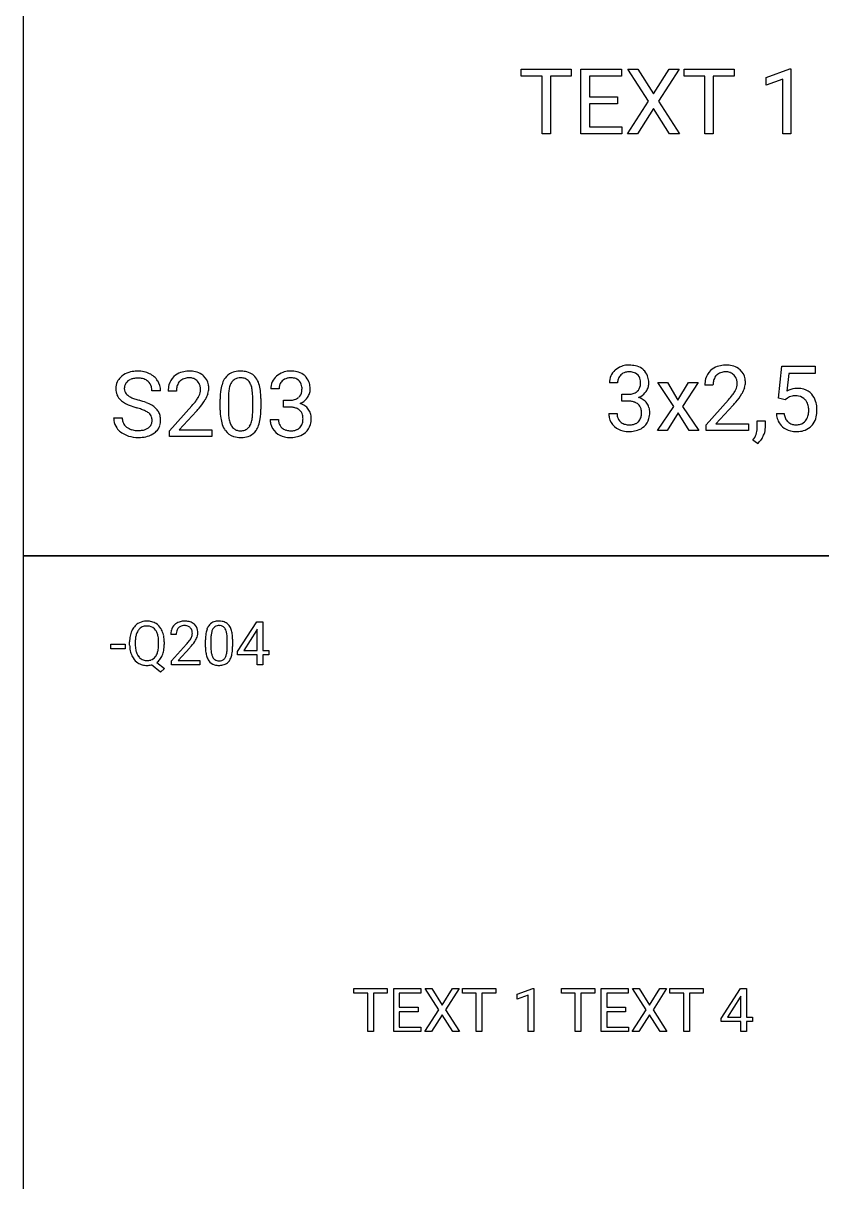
# Model space of a CAD drawing. Header units: metres. Extents: x 0 to 1062, y -1350 to 150.
# Drawn here: x 0 to 131.9, y -403.4 to -212.1 of the extents above; entities that cross this region are included whole.
import ezdxf

# ---------------------------------------------------------------- set-up
doc = ezdxf.new("R2010")
doc.units = ezdxf.units.M

msp = doc.modelspace()

# ---------------------------------------------------------------- linework, layer by layer
for p, q in [((0, -150), (0, -300)), ((82.24, -220.83), (82.24, -219.67)), ((82.24, -219.67), (90.49, -219.67)), ((90.49, -219.67), (90.49, -220.83)), ((92.07, -230.33), (92.07, -219.67)), ((92.07, -219.67), (98.77, -219.67)), ((98.77, -219.67), (98.77, -220.83)), ((103.23, -224.96), (99.85, -219.67)), ((99.85, -219.67), (101.5, -219.67)), ((101.5, -219.67), (104.07, -223.75)), ((104.07, -223.75), (106.63, -219.67)), ((108.28, -219.67), (104.92, -224.96)), ((106.63, -219.67), (108.28, -219.67)), ((109.12, -220.83), (109.12, -219.67)), ((109.12, -219.67), (117.37, -219.67)), ((117.37, -219.67), (117.37, -220.83)), ((122.67, -221.07), (126.55, -219.62)), ((126.55, -219.62), (126.76, -219.62)), ((126.76, -219.62), (126.76, -230.33)), ((85.66, -220.83), (82.24, -220.83)), ((85.66, -230.33), (85.66, -220.83)), ((90.49, -220.83), (87.06, -220.83)), ((87.06, -220.83), (87.06, -230.33)), ((98.77, -220.83), (93.48, -220.83)), ((93.48, -220.83), (93.48, -224.25)), ((112.54, -220.83), (109.12, -220.83)), ((112.54, -230.33), (112.54, -220.83)), ((117.37, -220.83), (113.94, -220.83)), ((113.94, -220.83), (113.94, -230.33)), ((122.67, -222.3), (122.67, -221.07)), ((125.4, -221.3), (122.67, -222.3)), ((125.4, -230.33), (125.4, -221.3)), ((93.48, -224.25), (98.1, -224.25)), ((98.1, -225.4), (93.48, -225.4)), ((93.48, -225.4), (93.48, -229.18)), ((98.1, -224.25), (98.1, -225.4)), ((99.77, -230.33), (103.23, -224.96)), ((104.92, -224.96), (108.37, -230.33)), ((104.07, -226.17), (101.44, -230.33)), ((106.7, -230.33), (104.07, -226.17)), ((93.48, -229.18), (98.84, -229.18)), ((98.84, -229.18), (98.84, -230.33)), ((87.06, -230.33), (85.66, -230.33)), ((98.84, -230.33), (92.07, -230.33)), ((101.44, -230.33), (99.77, -230.33)), ((108.37, -230.33), (106.7, -230.33)), ((113.94, -230.33), (112.54, -230.33)), ((126.76, -230.33), (125.4, -230.33)), ((124.73, -274), (125.27, -268.68)), ((125.27, -268.68), (130.74, -268.68)), ((130.74, -268.68), (130.74, -269.93)), ((98.14, -271.48), (96.78, -271.48)), ((107.4, -275.34), (104.8, -271.42)), ((104.8, -271.42), (106.37, -271.42)), ((106.37, -271.42), (108.11, -274.31)), ((108.11, -274.31), (109.86, -271.42)), ((111.45, -271.42), (108.85, -275.34)), ((109.86, -271.42), (111.45, -271.42)), ((126.42, -269.93), (126.1, -272.84)), ((130.74, -269.93), (126.42, -269.93)), ((22.67, -272.75), (21.26, -272.75)), ((25.3, -272.81), (23.94, -272.81)), ((42.24, -272.47), (40.89, -272.47)), ((98.85, -273.35), (99.87, -273.35)), ((98.85, -274.46), (98.85, -273.35)), ((113.89, -271.82), (112.54, -271.82)), ((24.15, -279.36), (27.84, -275.26)), ((32.52, -275.97), (32.52, -274.16)), ((33.88, -273.83), (33.88, -276)), ((37.9, -276.15), (37.9, -273.93)), ((39.26, -274.03), (39.26, -275.78)), ((42.96, -274.34), (43.98, -274.34)), ((42.96, -275.45), (42.96, -274.34)), ((43.98, -275.45), (42.96, -275.45)), ((99.87, -274.46), (98.85, -274.46)), ((104.72, -279.34), (107.4, -275.34)), ((108.85, -275.34), (111.53, -279.34)), ((112.74, -278.37), (116.43, -274.27)), ((117.23, -275.14), (114.38, -278.24)), ((125.82, -274.27), (124.73, -274)), ((126.17, -273.98), (125.82, -274.27)), ((14.95, -277.24), (16.36, -277.24)), ((28.64, -276.13), (25.78, -279.23)), ((96.69, -276.53), (98.05, -276.53)), ((108.13, -276.38), (106.3, -279.34)), ((109.96, -279.34), (108.13, -276.38)), ((124.35, -276.54), (125.63, -276.54)), ((25.78, -279.23), (31.13, -279.23)), ((31.13, -279.23), (31.13, -280.33)), ((40.79, -277.52), (42.16, -277.52)), ((112.74, -279.34), (112.74, -278.37)), ((114.38, -278.24), (119.73, -278.24)), ((119.73, -278.24), (119.73, -279.34)), ((121.21, -278.96), (121.21, -277.74)), ((121.21, -277.74), (122.53, -277.74)), ((122.53, -277.74), (122.53, -278.8)), ((24.15, -280.33), (24.15, -279.36)), ((31.13, -280.33), (24.15, -280.33)), ((106.3, -279.34), (104.72, -279.34)), ((111.53, -279.34), (109.96, -279.34)), ((119.73, -279.34), (112.74, -279.34)), ((121.26, -281.47), (120.49, -280.94)), ((0, -300), (262.5, -300)), ((175, -300), (0, -300)), ((0, -300), (0, -450)), ((35.41, -315.82), (38.59, -310.89)), ((38.59, -310.89), (39.55, -310.89)), ((39.55, -310.89), (39.55, -315.62)), ((25.27, -312.99), (24.37, -312.99)), ((31, -313.67), (31, -315.11)), ((38.54, -312.32), (36.43, -315.62)), ((38.64, -312.13), (38.54, -312.32)), ((38.64, -315.62), (38.64, -312.13)), ((14.46, -315.35), (14.46, -314.61)), ((14.46, -314.61), (16.85, -314.61)), ((16.85, -315.35), (14.46, -315.35)), ((16.85, -314.61), (16.85, -315.35)), ((17.57, -314.74), (17.57, -314.23)), ((18.51, -314.16), (18.51, -314.68)), ((22.36, -314.75), (22.36, -314.22)), ((23.3, -314.22), (23.3, -314.68)), ((24.51, -317.35), (26.97, -314.62)), ((27.5, -315.2), (25.6, -317.27)), ((30.09, -315.09), (30.09, -313.89)), ((33.68, -315.21), (33.68, -313.74)), ((34.58, -313.8), (34.58, -314.97)), ((36.43, -315.62), (38.64, -315.62)), ((39.55, -315.62), (40.54, -315.62)), ((40.54, -315.62), (40.54, -316.35)), ((24.51, -318), (24.51, -317.35)), ((25.6, -317.27), (29.17, -317.27)), ((29.17, -317.27), (29.17, -318)), ((35.41, -316.35), (35.41, -315.82)), ((38.64, -316.35), (35.41, -316.35)), ((38.64, -318), (38.64, -316.35)), ((40.54, -316.35), (39.55, -316.35)), ((39.55, -316.35), (39.55, -318)), ((22.68, -319.2), (21.18, -318.01)), ((22.05, -317.62), (23.32, -318.61)), ((23.32, -318.61), (22.68, -319.2)), ((29.17, -318), (24.51, -318)), ((39.55, -318), (38.64, -318)), ((54.61, -372.23), (54.61, -371.46)), ((54.61, -371.46), (60.11, -371.46)), ((56.89, -372.23), (54.61, -372.23)), ((56.89, -378.57), (56.89, -372.23)), ((60.11, -372.23), (57.83, -372.23)), ((57.83, -372.23), (57.83, -378.57)), ((60.11, -371.46), (60.11, -372.23)), ((61.17, -378.57), (61.17, -371.46)), ((61.17, -371.46), (65.63, -371.46)), ((65.63, -372.23), (62.1, -372.23)), ((62.1, -372.23), (62.1, -374.52)), ((65.63, -371.46), (65.63, -372.23)), ((68.61, -374.99), (66.36, -371.46)), ((66.36, -371.46), (67.46, -371.46)), ((67.46, -371.46), (69.17, -374.19)), ((69.17, -374.19), (70.87, -371.46)), ((71.98, -371.46), (69.73, -374.99)), ((70.87, -371.46), (71.98, -371.46)), ((72.53, -372.23), (72.53, -371.46)), ((72.53, -371.46), (78.03, -371.46)), ((74.81, -372.23), (72.53, -372.23)), ((74.81, -378.57), (74.81, -372.23)), ((78.03, -372.23), (75.75, -372.23)), ((75.75, -372.23), (75.75, -378.57)), ((78.03, -371.46), (78.03, -372.23)), ((81.57, -372.4), (84.16, -371.43)), ((81.57, -373.22), (81.57, -372.4)), ((83.39, -372.55), (81.57, -373.22)), ((83.39, -378.57), (83.39, -372.55)), ((84.16, -371.43), (84.3, -371.43)), ((84.3, -371.43), (84.3, -378.57)), ((88.87, -372.23), (88.87, -371.46)), ((88.87, -371.46), (94.37, -371.46)), ((91.15, -372.23), (88.87, -372.23)), ((91.15, -378.57), (91.15, -372.23)), ((94.37, -372.23), (92.08, -372.23)), ((92.08, -372.23), (92.08, -378.57)), ((94.37, -371.46), (94.37, -372.23)), ((95.42, -378.57), (95.42, -371.46)), ((95.42, -371.46), (99.89, -371.46)), ((99.89, -372.23), (96.36, -372.23)), ((96.36, -372.23), (96.36, -374.52)), ((99.89, -371.46), (99.89, -372.23)), ((102.87, -374.99), (100.62, -371.46)), ((100.62, -371.46), (101.71, -371.46)), ((101.71, -371.46), (103.43, -374.19)), ((103.43, -374.19), (105.13, -371.46)), ((106.24, -371.46), (103.99, -374.99)), ((105.13, -371.46), (106.24, -371.46)), ((106.79, -372.23), (106.79, -371.46)), ((106.79, -371.46), (112.29, -371.46)), ((109.07, -372.23), (106.79, -372.23)), ((109.07, -378.57), (109.07, -372.23)), ((112.29, -372.23), (110, -372.23)), ((110, -372.23), (110, -378.57)), ((112.29, -371.46), (112.29, -372.23)), ((115.25, -376.39), (118.44, -371.46)), ((118.38, -372.89), (116.28, -376.18)), ((118.49, -372.7), (118.38, -372.89)), ((118.44, -371.46), (119.4, -371.46)), ((118.49, -376.18), (118.49, -372.7)), ((119.4, -371.46), (119.4, -376.18)), ((62.1, -374.52), (65.19, -374.52)), ((65.19, -374.52), (65.19, -375.29)), ((96.36, -374.52), (99.44, -374.52)), ((99.44, -374.52), (99.44, -375.29)), ((65.19, -375.29), (62.1, -375.29)), ((62.1, -375.29), (62.1, -377.81)), ((66.3, -378.57), (68.61, -374.99)), ((69.17, -375.8), (67.41, -378.57)), ((70.92, -378.57), (69.17, -375.8)), ((69.73, -374.99), (72.03, -378.57)), ((99.44, -375.29), (96.36, -375.29)), ((96.36, -375.29), (96.36, -377.81)), ((100.56, -378.57), (102.87, -374.99)), ((103.43, -375.8), (101.67, -378.57)), ((105.18, -378.57), (103.43, -375.8)), ((103.99, -374.99), (106.29, -378.57)), ((115.25, -376.92), (115.25, -376.39)), ((116.28, -376.18), (118.49, -376.18)), ((119.4, -376.18), (120.39, -376.18)), ((120.39, -376.18), (120.39, -376.92)), ((57.83, -378.57), (56.89, -378.57)), ((65.68, -378.57), (61.17, -378.57)), ((62.1, -377.81), (65.68, -377.81)), ((65.68, -377.81), (65.68, -378.57)), ((67.41, -378.57), (66.3, -378.57)), ((72.03, -378.57), (70.92, -378.57)), ((75.75, -378.57), (74.81, -378.57)), ((84.3, -378.57), (83.39, -378.57)), ((92.08, -378.57), (91.15, -378.57)), ((99.94, -378.57), (95.42, -378.57)), ((96.36, -377.81), (99.94, -377.81)), ((99.94, -377.81), (99.94, -378.57)), ((101.67, -378.57), (100.56, -378.57)), ((106.29, -378.57), (105.18, -378.57)), ((110, -378.57), (109.07, -378.57)), ((118.49, -376.92), (115.25, -376.92)), ((118.49, -378.57), (118.49, -376.92)), ((119.4, -378.57), (118.49, -378.57)), ((120.39, -376.92), (119.4, -376.92)), ((119.4, -376.92), (119.4, -378.57))]:
    msp.add_line(p, q)
for centre, radius, start, end in [((18.79, -274.09), 4.56, 93.4374, 107.0831), ((18.9, -275.4), 5.88, 89.9563, 93.7926), ((18.93, -274.42), 4.9, 78.0399, 90.2891), ((19.12, -273.51), 3.97, 63.8577, 77.9436), ((27.3, -273.49), 3.96, 93.838, 109.2571), ((27.42, -274.69), 5.16, 89.9476, 94.2489), ((27.46, -274.04), 4.52, 77.3427, 90.4709), ((27.79, -272.6), 3.04, 56.0713, 77.4694), ((35.72, -272.89), 3.36, 94.2783, 113.4357), ((35.88, -274.3), 4.78, 89.919, 94.9543), ((35.91, -273.95), 4.43, 79.8808, 90.3219), ((36.19, -272.52), 2.97, 59.7342, 80.2344), ((44.08, -273.19), 3.67, 94.0186, 109.2749), ((44.17, -274.08), 4.56, 89.9538, 94.3439), ((44.21, -274.03), 4.51, 77.1833, 90.4936), ((44.55, -272.55), 2.99, 55.4019, 77.3239), ((99.55, -271.46), 2.78, 131.5241, 155.8625), ((99.8, -271.67), 3.1, 109.4923, 132.2591), ((99.86, -271.41), 1.74, 103.4748, 133.5694), ((99.97, -272.2), 3.67, 94.0186, 109.2749), ((100.04, -272.13), 2.49, 89.5225, 103.6892), ((100.06, -273.09), 4.56, 89.9538, 94.3439), ((100.1, -273.05), 4.51, 77.1833, 90.4936), ((100.07, -272.94), 3.29, 84.9801, 90.1027), ((100.21, -271.73), 2.07, 64.9824, 85.9768), ((100.45, -271.56), 2.99, 55.4019, 77.3239), ((100.62, -271.27), 2.65, 47.0236, 54.9155), ((100.7, -271.19), 2.53, 20.8442, 47.0924), ((115.52, -271.59), 2.96, 133.4629, 164.4994), ((115.62, -271.67), 3.09, 109.3993, 133.7311), ((115.9, -272.5), 3.96, 93.838, 109.2571), ((116, -272.44), 2.8, 89.4583, 103.8184), ((116.02, -273.7), 5.16, 89.9476, 94.2489), ((116.06, -273.05), 4.52, 77.3427, 90.4709), ((116.03, -272.11), 2.47, 85.2826, 90.0571), ((116.08, -271.57), 1.93, 68.7646, 85.6884), ((116.39, -271.61), 3.04, 56.0713, 77.4694), ((116.56, -271.32), 2.71, 47.9297, 55.6151), ((116.69, -271.2), 2.53, 9.7854, 48.2551), ((17.89, -272.4), 2.61, 154.6149, 180.7042), ((17.9, -272.44), 2.63, 134.4983, 153.9113), ((18.34, -272.86), 3.24, 129.2258, 134.8483), ((18.46, -273.01), 3.44, 107.0797, 129.0888), ((18.18, -272.3), 1.46, 127.4939, 169.2564), ((18.42, -272.59), 1.85, 113.1895, 127.9561), ((18.65, -273.13), 2.43, 100.8318, 113.111), ((18.88, -274.38), 3.7, 89.5629, 100.7169), ((18.91, -274.85), 4.18, 86.3129, 90.0517), ((19.01, -273.71), 3.03, 72.8628, 86.7842), ((19.32, -272.73), 2, 48.5279, 73.0391), ((19.46, -272.56), 1.78, 15.3825, 48.2092), ((19.34, -273.08), 3.49, 48.953, 64.0482), ((19.61, -272.75), 3.06, 32.2818, 48.739), ((19.68, -272.73), 3, -0.3493, 32.613), ((26.92, -272.58), 2.96, 133.4629, 164.4994), ((27.02, -272.66), 3.09, 109.3993, 133.7311), ((27.18, -272.49), 1.84, 135.9423, 161.1924), ((27.11, -272.43), 1.75, 127.5802, 135.7627), ((27.18, -272.55), 1.88, 103.7449, 127.1517), ((27.4, -273.43), 2.8, 89.4583, 103.8184), ((27.43, -273.1), 2.47, 85.2826, 90.0571), ((27.49, -272.56), 1.93, 68.7646, 85.6884), ((27.59, -272.28), 1.63, 43.1432, 68.4156), ((27.48, -272.4), 1.78, 14.3635, 43.5045), ((27.96, -272.31), 2.71, 47.9297, 55.6151), ((28.09, -272.19), 2.53, 9.7854, 48.2551), ((38.31, -273.43), 5.73, 160.3049, 171.3303), ((36.23, -272.68), 3.53, 145.1146, 160.3691), ((35.41, -272.12), 2.53, 113.9045, 144.8711), ((36.77, -272.82), 2.78, 149.6234, 165.4259), ((35.74, -272.23), 1.59, 125.8471, 149.3151), ((35.73, -272.25), 1.6, 101.6851, 125.0627), ((35.87, -272.91), 2.28, 89.6223, 101.9167), ((35.89, -273.16), 2.52, 84.3403, 90.0926), ((35.98, -272.45), 1.81, 63.4356, 85.0199), ((36.07, -272.22), 1.57, 30.7009, 62.4934), ((35.23, -272.72), 2.54, 16.4173, 30.7965), ((36.4, -272.1), 2.51, 36.1874, 59.1551), ((35.53, -272.69), 3.56, 17.6061, 35.6109), ((33.08, -273.51), 6.14, 7.5233, 17.9382), ((43.74, -272.43), 2.85, 156.7254, 180.6895), ((43.66, -272.44), 2.78, 131.5241, 155.8625), ((43.9, -272.66), 3.1, 109.4923, 132.2591), ((43.89, -272.31), 1.62, 133.5328, 158.5491), ((43.97, -272.4), 1.74, 103.4748, 133.5694), ((44.15, -273.12), 2.49, 89.5225, 103.6892), ((44.18, -273.93), 3.29, 84.9801, 90.1027), ((44.32, -272.71), 2.07, 64.9824, 85.9768), ((44.59, -272.09), 1.39, 16.7478, 64.0965), ((44.73, -272.26), 2.65, 47.0236, 54.9155), ((44.81, -272.18), 2.53, 20.8442, 47.0924), ((44.12, -272.42), 3.26, 4.0223, 20.6137), ((99.63, -271.44), 2.85, 156.7254, 180.6895), ((100.57, -271.47), 2.43, 175.3005, 180.056), ((100.05, -271.42), 1.91, 158.8914, 175.6954), ((99.78, -271.32), 1.62, 133.5328, 158.5491), ((100.48, -271.1), 1.39, 16.7478, 64.0965), ((99.33, -271.47), 2.61, -1.0476, 17.2451), ((99.74, -271.53), 2.19, -10.1534, 0.2425), ((100.02, -271.43), 3.26, 4.0223, 20.6137), ((101.14, -271.55), 2.15, -18.6386, -0.0375), ((98.94, -271.55), 4.35, -0.0603, 4.499), ((116.3, -271.79), 3.76, 164.6898, 180.4794), ((117.35, -271.82), 3.46, 175.9224, 180.0552), ((116.46, -271.73), 2.56, 161.2165, 176.3918), ((115.78, -271.5), 1.84, 135.9423, 161.1924), ((115.7, -271.44), 1.75, 127.5802, 135.7627), ((115.78, -271.56), 1.88, 103.7449, 127.1517), ((116.18, -271.3), 1.63, 43.1432, 68.4156), ((116.08, -271.41), 1.78, 14.3635, 43.5045), ((115.58, -271.53), 2.3, -0.4249, 14.3017), ((115.43, -271.55), 2.45, -7.2295, 0.0186), ((116.29, -271.36), 2.95, -16.7689, -0.5227), ((115.86, -271.38), 3.38, -0.2347, 10.2587), ((17.8, -272.46), 2.51, 179.3743, 203.3637), ((17.8, -272.41), 2.54, -155.7992, -131.9621), ((18.65, -272.4), 1.95, 168.9033, 180.2772), ((18.02, -272.42), 1.32, 179.3637, 220.2148), ((18.35, -272.16), 1.74, -140.1148, -128.9012), ((19.01, -271.28), 2.84, -128.2105, -115.7328), ((18.83, -272.73), 2.43, -0.5529, 15.3362), ((27.7, -272.78), 3.76, 164.6898, 180.4794), ((27.86, -272.72), 2.56, 161.2165, 176.3918), ((28.75, -272.81), 3.46, 175.9224, 180.0552), ((26.7, -272.51), 2.58, -28.5611, -7.5167), ((26.98, -272.52), 2.3, -0.4249, 14.3017), ((26.83, -272.54), 2.45, -7.2295, 0.0186), ((25.87, -271.79), 4.86, -29.9823, -16.869), ((27.69, -272.35), 2.95, -16.7689, -0.5227), ((27.26, -272.36), 3.38, -0.2347, 10.2587), ((42.62, -274.08), 10.1, 171.3605, 180.4314), ((42.67, -273.87), 8.79, 173.626, 179.7295), ((39.05, -273.46), 5.15, 165.0175, 173.7342), ((33.16, -273.35), 4.71, 7.0754, 16.6026), ((28.99, -273.87), 8.91, -0.3813, 7.0913), ((28.97, -274.07), 10.28, 0.2523, 7.6309), ((44.68, -272.46), 2.43, 175.3005, 180.056), ((44.16, -272.41), 1.91, 158.8914, 175.6954), ((44.43, -272.64), 1.6, -48.425, -9.5404), ((43.43, -272.46), 2.61, -1.0476, 17.2451), ((43.84, -272.52), 2.19, -10.1534, 0.2425), ((44.78, -272.37), 2.64, -35.1102, -18.9028), ((45.25, -272.54), 2.15, -18.6386, -0.0375), ((43.05, -272.53), 4.35, -0.0603, 4.499), ((99.85, -270.31), 3.04, -89.5828, -76.9872), ((100.09, -271.32), 2, -77.1573, -56.3541), ((100.23, -271.55), 1.73, -55.8505, -48.2326), ((100.32, -271.65), 1.6, -48.425, -9.5404), ((100.65, -271.39), 2.65, -60.0327, -34.5866), ((100.68, -271.38), 2.64, -35.1102, -18.9028), ((106.15, -265.11), 13.77, -41.6897, -37.1461), ((112.19, -269.69), 6.19, -37.1463, -31.3391), ((114.43, -271.07), 3.56, -30.9941, -28.2007), ((115.3, -271.52), 2.58, -28.5611, -7.5167), ((110.61, -268.57), 9.31, -40.6727, -30.0526), ((114.47, -270.8), 4.86, -29.9823, -16.869), ((127.78, -275.7), 3.32, 96.5934, 120.3494), ((127.87, -276.37), 3.99, 89.9156, 96.8935), ((127.91, -275.95), 3.57, 74.1679, 90.5368), ((128.13, -275.16), 2.75, 41.3103, 73.9507), ((127.81, -275.44), 3.17, 17.7378, 41.4122), ((18.66, -271.48), 3.81, -132.1206, -120.6714), ((19.95, -269.32), 6.32, -120.7747, -112.6121), ((21.66, -265.21), 10.77, -112.5996, -105.7365), ((20.37, -268.57), 5.87, -116.1895, -109.7889), ((21.92, -264.33), 10.38, -109.8885, -105.513), ((15.9, -286.08), 12.19, 68.7232, 74.593), ((18.11, -280.47), 6.15, 59.6526, 68.9169), ((19.3, -278.41), 3.78, 47.0674, 59.4501), ((17.56, -266.1), 13.77, -41.6897, -37.1461), ((23.6, -270.68), 6.19, -37.1463, -31.3391), ((25.83, -272.06), 3.56, -30.9941, -28.2007), ((22.01, -269.56), 9.31, -40.6727, -30.0526), ((43.96, -271.3), 3.04, -89.5828, -76.9872), ((43.95, -279.26), 3.81, 80.1228, 89.5476), ((44.2, -272.31), 2, -77.1573, -56.3541), ((44.33, -272.54), 1.73, -55.8505, -48.2326), ((44.54, -272.03), 3.06, -67.545, -59.8681), ((44.84, -277.71), 2.98, 56.2745, 72.9348), ((44.76, -272.38), 2.65, -60.0327, -34.5866), ((45.16, -277.21), 2.39, 36.7001, 55.9859), ((99.84, -278.27), 3.81, 80.1228, 89.5476), ((100.06, -277.01), 2.53, 67.7818, 80.1624), ((100.34, -276.35), 1.81, 49.2602, 67.8329), ((100.47, -276.17), 1.59, 14.7964, 48.8337), ((100.44, -271.04), 3.06, -67.545, -59.8681), ((100.74, -276.72), 2.98, 56.2745, 72.9348), ((101.05, -276.22), 2.39, 36.7001, 55.9859), ((101.1, -276.18), 2.32, 16.751, 36.6134), ((106.42, -265.15), 14.72, -42.7398, -40.1353), ((127.16, -275.27), 1.62, 112.8903, 127.3219), ((127.35, -275.73), 2.12, 100.7451, 112.8151), ((127.54, -276.78), 3.19, 89.5776, 100.6312), ((127.58, -276.1), 2.51, 79.6849, 90.2352), ((127.7, -275.5), 1.89, 41.5762, 80.1308), ((127.56, -275.64), 2.1, 34.5375, 41.9472), ((127.41, -275.72), 2.26, 12.9794, 34.1925), ((126.51, -275.93), 3.18, -0.4468, 13.0284), ((126.66, -275.81), 4.38, 3.47, 17.7593), ((18.06, -277.25), 3.12, 179.9042, 188.2506), ((18.49, -277.26), 2.13, 179.4162, 197.6842), ((15.12, -288.24), 13.17, 70.3076, 74.0312), ((17.22, -282.41), 6.97, 64.7273, 70.4191), ((18.95, -278.8), 2.97, 53.2108, 65.2985), ((19.91, -277.5), 1.36, 17.3592, 52.6281), ((19.51, -277.62), 1.77, -0.6321, 16.9793), ((20.04, -277.61), 2.68, 31.4338, 47.013), ((20.26, -277.45), 2.42, 14.177, 30.9944), ((19.64, -277.6), 3.05, -0.403, 14.0069), ((17.82, -266.14), 14.72, -42.7398, -40.1353), ((42.45, -275.89), 9.93, -179.5379, -172.0299), ((38.7, -276.42), 6.13, -172.1182, -161.7654), ((42.65, -276.05), 8.77, 179.6245, 187.282), ((38.7, -276.56), 4.79, -172.7199, -163.1688), ((32.69, -276.52), 5.19, -15.2599, -6.4575), ((28.86, -276.07), 9.04, -6.5767, -0.5013), ((28.9, -275.86), 10.35, -8.5335, 0.4264), ((44.17, -278), 2.53, 67.7818, 80.1624), ((44.44, -277.33), 1.81, 49.2602, 67.8329), ((44.58, -277.16), 1.59, 14.7964, 48.8337), ((43.83, -277.36), 2.37, -0.6035, 14.9827), ((45.21, -277.17), 2.32, 16.751, 36.6134), ((44, -277.39), 3.56, -15.6572, 0.5353), ((44.62, -277.33), 2.94, -0.5437, 16.4445), ((99.99, -276.54), 3.3, 179.7619, 190.8396), ((99.31, -276.68), 2.61, -169.3312, -130.1365), ((100.16, -276.55), 2.11, 179.4882, 195.5731), ((99.7, -276.67), 1.63, -164.2311, -132.3002), ((100.43, -276.72), 1.62, -45.1232, -18.8574), ((99.74, -276.49), 2.35, -18.8839, -3.539), ((99.73, -276.37), 2.37, -0.6035, 14.9827), ((98.85, -276.4), 3.25, -4.0548, 0.0584), ((100.71, -276.62), 2.71, -48.3599, -15.8296), ((99.89, -276.4), 3.56, -15.6572, 0.5353), ((100.51, -276.34), 2.94, -0.5437, 16.4445), ((128.73, -276.15), 4.39, -174.9109, -170.4845), ((127.8, -276.33), 3.45, -170.8583, -155.2291), ((128.55, -276.16), 2.94, -172.7156, -160.2165), ((127.59, -276.52), 1.92, -160.4037, -139.6121), ((127.49, -276.37), 2.15, -39.3705, -16.1409), ((126.45, -276.06), 3.24, -16.3392, -3.1048), ((125.28, -275.96), 4.42, -3.5369, 0.0475), ((127.73, -276.35), 3.29, -34.9299, -12.9398), ((126.2, -275.99), 4.86, -13.0447, 0.4896), ((125.23, -275.94), 5.82, -0.0495, 3.888), ((17.72, -277.3), 2.77, -171.8023, -144.5837), ((18, -277.11), 3.11, -144.6855, -127.937), ((18.12, -277.37), 1.74, -161.8862, -135.7528), ((18.31, -277.18), 2.01, -135.9078, -128.0254), ((18.58, -276.82), 2.46, -127.6986, -105.7832), ((18.88, -275.77), 3.55, -105.9356, -93.1072), ((19.01, -275.14), 4.19, -90.442, -79.9751), ((19.28, -276.69), 2.62, -79.888, -67.9565), ((19.57, -277.4), 1.85, -67.9159, -52.8879), ((19.81, -277.69), 1.48, -53.321, -26.0203), ((19.76, -277.69), 1.52, -25.25, -5.2211), ((19.36, -277.64), 1.92, -5.6341, 0.0704), ((20.28, -277.74), 2.41, -45.1485, -19.0584), ((19.94, -277.65), 2.75, -18.5069, 0.5515), ((36.43, -277.19), 3.74, -162.0305, -144.7377), ((36.71, -277.17), 2.71, -163.3154, -149.3269), ((35.88, -277.66), 1.74, -149.3512, -127.0543), ((35.76, -277.79), 1.56, -126.4303, -106.4901), ((35.93, -277.37), 2, -90.795, -70.9613), ((36.07, -277.83), 1.52, -70.4139, -40.6172), ((35.86, -277.64), 1.81, -40.7966, -31.9756), ((35.07, -277.2), 2.71, -31.1132, -14.8036), ((35.49, -277.29), 3.59, -34.534, -19.3947), ((33.34, -276.52), 5.87, -19.4648, -8.5613), ((44.09, -277.53), 3.3, 179.7619, 190.8396), ((43.42, -277.67), 2.61, -169.3312, -130.1365), ((44.26, -277.54), 2.11, 179.4882, 195.5731), ((43.8, -277.66), 1.63, -164.2311, -132.3002), ((43.92, -277.54), 1.8, -132.487, -108.5724), ((44.1, -276.98), 2.38, -108.5063, -93.6627), ((44.41, -277.42), 1.93, -77.0037, -62.3965), ((44.57, -277.74), 1.58, -62.2119, -45.4862), ((44.54, -277.71), 1.62, -45.1232, -18.8574), ((43.85, -277.48), 2.35, -18.8839, -3.539), ((42.95, -277.39), 3.25, -4.0548, 0.0584), ((44.82, -277.61), 2.71, -48.3599, -15.8296), ((99.73, -276.22), 3.23, -130.5569, -102.6389), ((99.81, -276.55), 1.8, -132.487, -108.5724), ((100, -276), 2.38, -108.5063, -93.6627), ((100.07, -275.26), 3.13, -94.0728, -89.9494), ((100.1, -275.48), 2.9, -90.5457, -77.1922), ((100.18, -275.57), 3.91, -86.2036, -71.3288), ((100.31, -276.43), 1.93, -77.0037, -62.3965), ((100.47, -276.75), 1.58, -62.2119, -45.4862), ((100.43, -276.33), 3.12, -71.1977, -48.084), ((118.02, -278.87), 3.19, -20.1548, -1.7403), ((119.34, -278.79), 3.2, -20.5761, -0.2519), ((127.23, -276.58), 2.83, -155.017, -131.1714), ((127.37, -276.4), 3.05, -131.0741, -102.986), ((127.37, -276.68), 1.65, -139.0852, -131.4217), ((127.44, -276.6), 1.75, -131.2758, -108.1216), ((127.61, -276.08), 2.3, -108.0685, -93.6128), ((127.67, -275.4), 2.99, -93.9966, -89.9522), ((127.7, -276.16), 2.22, -90.5796, -73.5789), ((127.81, -275.79), 3.7, -86.0508, -69.6335), ((127.83, -276.65), 1.71, -73.275, -39.3994), ((128.11, -276.61), 2.82, -69.439, -43.1582), ((128, -276.51), 2.97, -43.1841, -35.3691), ((18.5, -276.45), 3.93, -127.772, -113.4577), ((18.89, -275.63), 4.84, -113.867, -107.7182), ((18.95, -275.36), 5.11, -107.5102, -89.6988), ((18.98, -274.61), 4.72, -93.4903, -89.9565), ((18.99, -273.67), 6.81, -90.0428, -86.571), ((19.12, -275.36), 5.11, -86.9519, -74.3305), ((19.57, -276.91), 3.5, -74.5051, -52.7919), ((19.9, -277.38), 2.92, -52.4431, -44.8333), ((35.48, -277.83), 2.59, -144.2752, -106.3989), ((35.85, -276.57), 3.91, -106.4234, -89.2619), ((35.88, -277.34), 2.03, -106.2029, -89.4379), ((35.91, -275.8), 4.68, -90.0819, -84.9622), ((36.07, -277.16), 3.31, -85.6337, -66.2168), ((36.36, -277.88), 2.54, -65.6916, -34.7171), ((43.84, -277.21), 3.23, -130.5569, -102.6389), ((44.14, -275.93), 4.55, -102.8748, -89.5849), ((44.17, -276.25), 3.13, -94.0728, -89.9494), ((44.2, -276.47), 2.9, -90.5457, -77.1922), ((44.18, -275.48), 5, -90.0477, -85.8398), ((44.28, -276.56), 3.91, -86.2036, -71.3288), ((44.53, -277.31), 3.12, -71.1977, -48.084), ((100.04, -274.94), 4.55, -102.8748, -89.5849), ((100.07, -274.49), 5, -90.0477, -85.8398), ((117.23, -278.56), 4.04, -36.1356, -20.3888), ((119.29, -279.06), 3.11, -50.7115, -37.3395), ((118.64, -278.57), 3.92, -37.2714, -25.8294), ((118.68, -278.56), 3.89, -26.176, -20.2469), ((127.65, -275.29), 4.2, -103.1557, -89.5859), ((127.68, -274.54), 4.95, -90.0602, -85.5664), ((20.68, -313.64), 3.01, 140.3944, 156.0034), ((20.3, -313.34), 2.53, 122.6491, 140.1581), ((20.35, -313.42), 2.62, 97.141, 122.5801), ((20.33, -313.19), 1.58, 108.822, 135.4393), ((20.41, -313.48), 1.88, 89.4032, 108.3103), ((20.42, -313.92), 3.13, 89.9057, 97.4096), ((20.45, -313.83), 3.04, 74.9772, 90.3785), ((20.44, -313.75), 2.15, 78.5745, 90.3014), ((20.56, -313.21), 1.59, 35.4899, 78.9194), ((20.56, -313.38), 2.57, 57.5271, 74.7509), ((20.56, -313.37), 2.57, 31.3472, 57.3704), ((26.36, -312.83), 1.97, 133.4629, 164.4994), ((26.43, -312.89), 2.06, 109.3993, 133.7311), ((26.61, -313.44), 2.64, 93.838, 109.2571), ((26.53, -312.81), 1.26, 103.7449, 127.1517), ((26.68, -313.4), 1.87, 89.4583, 103.8184), ((26.69, -314.24), 3.44, 89.9476, 94.2489), ((26.72, -313.81), 3.01, 77.3427, 90.4709), ((26.7, -313.18), 1.64, 85.2826, 90.0571), ((26.73, -312.82), 1.28, 68.7646, 85.6884), ((26.8, -312.64), 1.09, 43.1432, 68.4156), ((26.94, -312.85), 2.03, 56.0713, 77.4694), ((27.05, -312.66), 1.81, 47.9297, 55.6151), ((27.14, -312.58), 1.69, 9.7854, 48.2551), ((32.56, -312.9), 2.35, 145.1146, 160.3691), ((32.01, -312.53), 1.69, 113.9045, 144.8711), ((32.24, -312.6), 1.06, 125.8471, 149.3151), ((32.22, -313.04), 2.24, 94.2783, 113.4357), ((32.23, -312.62), 1.07, 101.6851, 125.0627), ((32.32, -313.05), 1.52, 89.6223, 101.9167), ((32.33, -313.98), 3.19, 89.919, 94.9543), ((32.35, -313.75), 2.96, 79.8808, 90.3219), ((32.34, -313.22), 1.68, 84.3403, 90.0926), ((32.4, -312.75), 1.21, 63.4356, 85.0199), ((32.53, -312.79), 1.98, 59.7342, 80.2344), ((32.46, -312.6), 1.05, 30.7009, 62.4934), ((32.68, -312.52), 1.67, 36.1874, 59.1551), ((32.1, -312.91), 2.37, 17.6061, 35.6109), ((22.57, -314.2), 5, 169.1598, 180.2946), ((21.43, -313.99), 3.83, 155.8166, 169.1085), ((23.21, -314.19), 4.7, 171.0123, 179.58), ((21.72, -313.95), 3.19, 159.9553, 171.0502), ((20.86, -313.63), 2.27, 143.3323, 160.0447), ((20.54, -313.41), 1.88, 135.1962, 143.0669), ((20.1, -313.56), 2.17, 21.4434, 35.9895), ((19.27, -313.88), 3.06, 9.8565, 21.4123), ((17.5, -314.18), 4.86, -0.4219, 9.7739), ((20.06, -313.7), 3.17, 24.1911, 31.7086), ((19.48, -313.95), 3.79, 10.6548, 24.0391), ((18.16, -314.2), 5.13, -0.3161, 10.6209), ((26.88, -312.97), 2.51, 164.6898, 180.4794), ((27.58, -312.99), 2.31, 175.9224, 180.0552), ((26.98, -312.93), 1.71, 161.2165, 176.3918), ((26.53, -312.78), 1.23, 135.9423, 161.1924), ((26.48, -312.73), 1.16, 127.5802, 135.7627), ((24.14, -311.57), 4.13, -37.1463, -31.3391), ((26.73, -312.71), 1.19, 14.3635, 43.5045), ((25.63, -312.49), 2.37, -30.9941, -28.2007), ((26.21, -312.79), 1.72, -28.5611, -7.5167), ((26.4, -312.8), 1.53, -0.4249, 14.3017), ((26.3, -312.81), 1.63, -7.2295, 0.0186), ((25.66, -312.31), 3.24, -29.9823, -16.869), ((26.87, -312.68), 1.97, -16.7689, -0.5227), ((26.58, -312.69), 2.25, -0.2347, 10.2587), ((36.83, -313.84), 6.73, 171.3605, 180.4314), ((33.95, -313.4), 3.82, 160.3049, 171.3303), ((36.85, -313.69), 5.86, 173.626, 179.7295), ((34.45, -313.42), 3.43, 165.0175, 173.7342), ((32.92, -313), 1.85, 149.6234, 165.4259), ((31.9, -312.93), 1.7, 16.4173, 30.7965), ((30.52, -313.35), 3.14, 7.0754, 16.6026), ((27.74, -313.7), 5.94, -0.3813, 7.0913), ((30.46, -313.45), 4.09, 7.5233, 17.9382), ((27.72, -313.83), 6.86, 0.2523, 7.6309), ((22.44, -314.72), 4.86, -179.7451, -168.5335), ((23.12, -314.71), 4.61, 179.6007, 190.1326), ((21.6, -314.98), 3.06, -169.7673, -158.2455), ((19.07, -314.98), 3.27, -19.4826, -8.5495), ((17.35, -314.71), 5.01, -8.6088, -0.3922), ((18, -314.71), 5.29, -10.0906, 0.34), ((20.11, -308.51), 9.18, -41.6897, -37.1461), ((20.29, -308.54), 9.81, -42.7398, -40.1353), ((23.09, -310.82), 6.21, -40.6727, -30.0526), ((36.71, -315.04), 6.62, -179.5379, -172.0299), ((36.84, -315.15), 5.85, 179.6245, 187.282), ((27.65, -315.16), 6.03, -6.5767, -0.5013), ((27.68, -315.02), 6.9, -8.5335, 0.4264), ((21.31, -314.95), 3.71, -168.4818, -155.0559), ((20.83, -315.16), 3.19, -154.9394, -147.5509), ((20.36, -315.48), 2.62, -147.8709, -122.5481), ((20.89, -315.26), 2.31, -158.1908, -144.263), ((20.43, -315.6), 1.72, -144.5684, -124.0857), ((20.36, -315.67), 1.63, -123.3461, -96.7451), ((20.44, -315.18), 2.13, -97.2842, -89.883), ((20.46, -315.32), 1.99, -90.6415, -72.3834), ((20.57, -315.71), 1.58, -71.8237, -36.1896), ((20.09, -315.34), 2.19, -36.4866, -19.3298), ((20.58, -315.55), 2.54, -54.5449, -38.1132), ((20.18, -315.25), 3.04, -37.927, -23.3627), ((19.59, -314.99), 3.68, -23.3806, -10.0886), ((34.21, -315.4), 4.09, -172.1182, -161.7654), ((32.7, -315.91), 2.49, -162.0305, -144.7377), ((32.06, -316.34), 1.73, -144.2752, -106.3989), ((34.21, -315.49), 3.19, -172.7199, -163.1688), ((32.88, -315.89), 1.8, -163.3154, -149.3269), ((32.33, -316.22), 1.16, -149.3512, -127.0543), ((32.25, -316.31), 1.04, -126.4303, -106.4901), ((32.33, -316.01), 1.35, -106.2029, -89.4379), ((32.36, -316.03), 1.33, -90.795, -70.9613), ((32.46, -316.33), 1.02, -70.4139, -40.6172), ((32.32, -316.21), 1.2, -40.7966, -31.9756), ((31.79, -315.91), 1.81, -31.1132, -14.8036), ((32.65, -316.37), 1.69, -65.6916, -34.7171), ((30.2, -315.46), 3.46, -15.2599, -6.4575), ((32.07, -315.97), 2.39, -34.534, -19.3947), ((30.64, -315.46), 3.91, -19.4648, -8.5613), ((20.33, -315.52), 2.57, -122.4577, -105.4207), ((20.42, -315.15), 2.96, -105.1861, -89.6502), ((20.45, -315.05), 3.05, -90.2835, -76.2094), ((32.31, -315.5), 2.61, -106.4234, -89.2619), ((32.35, -314.98), 3.12, -90.0819, -84.9622), ((32.45, -315.89), 2.2, -85.6337, -66.2168)]:
    msp.add_arc(centre, radius, start, end)

doc.saveas('drawing.dxf')
